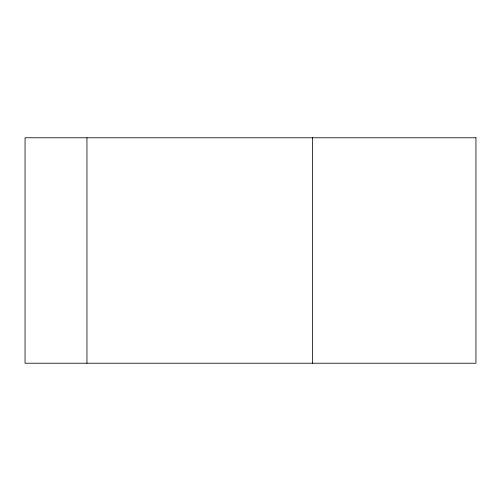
<?xml version="1.0" encoding="UTF-8"?>
<svg xmlns="http://www.w3.org/2000/svg" width="501" height="501" viewBox="0 0 501 501"><rect width="100%" height="100%" fill="white"/><g stroke="black" fill="none" stroke-linecap="round" stroke-linejoin="round"><path stroke-width="0.75" d="M312.411 137.775L312.411 363.225M86.961 137.775L86.961 363.225M475.95 137.775L25.05 137.775L25.05 363.225L475.95 363.225L475.95 137.775"/></g></svg>
